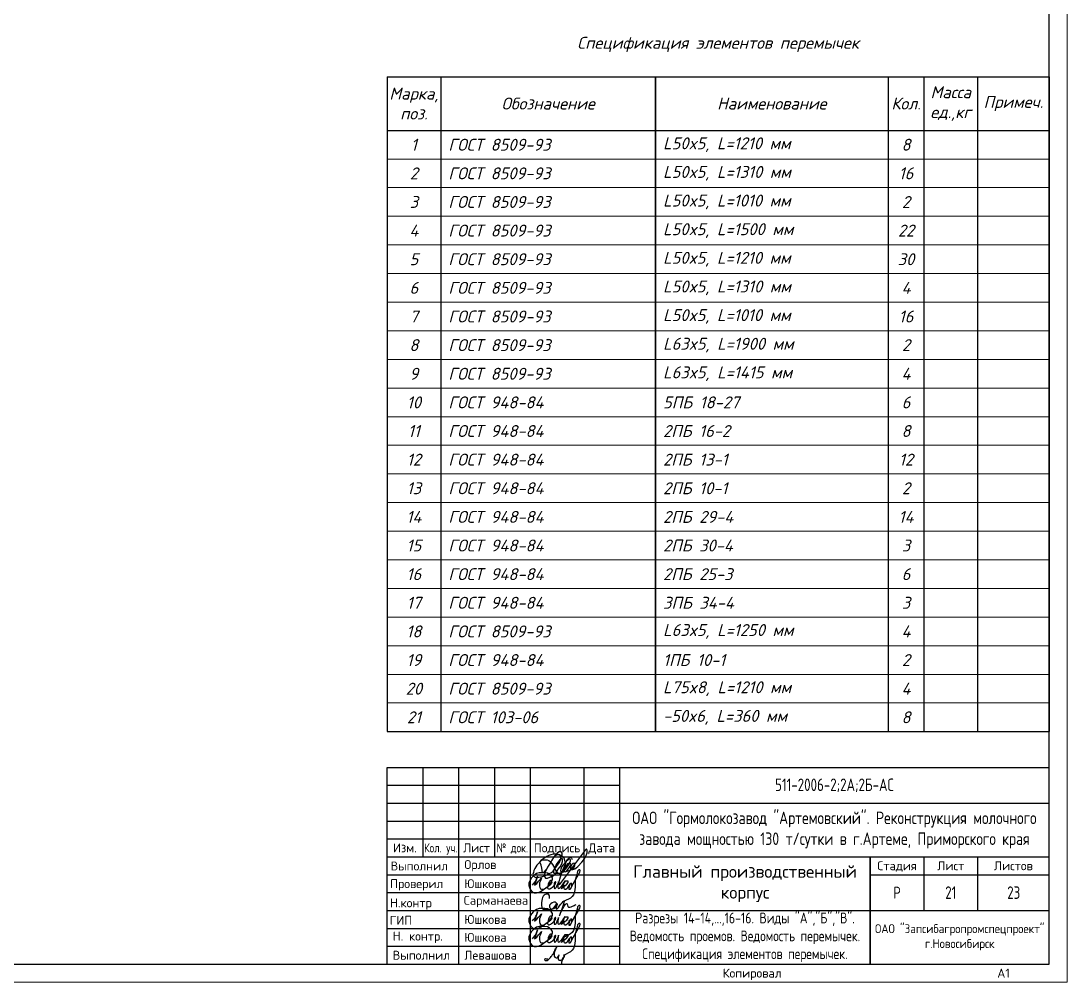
# Model space of a CAD drawing. Extents: x -965262 to 1142518, y -357520 to 71675.
# Drawn here: x 946738 to 975968, y -240088 to -213229 of the extents above; entities that cross this region are included whole.
import ezdxf
from ezdxf.enums import TextEntityAlignment as Align

# ---------------------------------------------------------------- set-up
doc = ezdxf.new("R2010")
doc.units = 0
doc.header["$LTSCALE"] = 10
doc.layers.get('0').update_dxf_attribs({"linetype": 'CONTINUOUS', "lineweight": 30})
doc.layers.add('Ростверк', color=155, linetype='CONTINUOUS', lineweight=40)
doc.layers.add('светиль', color=40, linetype='CONTINUOUS', lineweight=30)
doc.styles.add('GOST 2.304', font='isocpeur.ttf', dxfattribs={"width": 0.75, "height": 250})

# ---------------------------------------------------------------- blocks, each defined once
blk = doc.blocks.new('12314')
at = {"layer": 'светиль', "color": 7}
for p, q in [((-140563.31, -9024.63), (-140563.86, -9024.92)), ((-140554.16, -9024.02), (-140563.33, -9036.08)), ((-140562.63, -9024.63), (-140563.31, -9024.63)), ((-140562.25, -9025.09), (-140562.63, -9024.63)), ((-140553.68, -9023.57), (-140554.16, -9024.02)), ((-140553.48, -9024.17), (-140553.68, -9023.57)), ((-140553.48, -9024.93), (-140553.48, -9024.17))]:
    blk.add_line(p, q, dxfattribs=at)
at = {"layer": 'светиль', "color": 7, "lineweight": 30}
for p, q in [((-140570.3, -9028.39), (-140571.04, -9029.28)), ((-140569.69, -9027.65), (-140570.3, -9028.39)), ((-140569.86, -9028.04), (-140569.59, -9027.58)), ((-140569.86, -9028.4), (-140569.86, -9028.04)), ((-140569.59, -9029.26), (-140569.86, -9028.4)), ((-140568.97, -9027.12), (-140569.69, -9027.65)), ((-140569.59, -9027.58), (-140568.96, -9027.35)), ((-140568.33, -9026.67), (-140568.97, -9027.12)), ((-140568.96, -9027.35), (-140568.18, -9027.35)), ((-140567.57, -9026.24), (-140568.33, -9026.67)), ((-140568.18, -9027.35), (-140567.49, -9027.35)), ((-140566.84, -9025.89), (-140567.57, -9026.24)), ((-140567.49, -9027.35), (-140566.88, -9027.58)), ((-140566.24, -9028.17), (-140566.92, -9029.25)), ((-140566.88, -9027.58), (-140566.44, -9027.96)), ((-140566.15, -9025.6), (-140566.84, -9025.89)), ((-140566.44, -9027.96), (-140566.02, -9028.46)), ((-140565.84, -9027.49), (-140566.24, -9028.17)), ((-140565.34, -9025.42), (-140566.15, -9025.6)), ((-140565.26, -9026.56), (-140565.84, -9027.49)), ((-140564.57, -9025.42), (-140565.34, -9025.42)), ((-140564.8, -9025.96), (-140565.26, -9026.56)), ((-140563.83, -9025.64), (-140564.97, -9026.08)), ((-140564.33, -9025.41), (-140564.8, -9025.96)), ((-140563.88, -9025.42), (-140564.57, -9025.42)), ((-140563.86, -9024.92), (-140564.33, -9025.41)), ((-140564.18, -9029.72), (-140563.2, -9028.3)), ((-140563.64, -9028.1), (-140564.16, -9028.81)), ((-140563.17, -9025.64), (-140563.88, -9025.42)), ((-140563.03, -9025.64), (-140563.83, -9025.64)), ((-140563.14, -9027.49), (-140563.64, -9028.1)), ((-140563.2, -9028.3), (-140562.73, -9027.06)), ((-140562.54, -9025.9), (-140563.17, -9025.64)), ((-140562.64, -9027.1), (-140563.14, -9027.49)), ((-140562.73, -9026.18), (-140563.03, -9025.64)), ((-140562.73, -9027.06), (-140562.73, -9026.18)), ((-140562.21, -9026.96), (-140562.64, -9027.1)), ((-140561.96, -9026.39), (-140562.54, -9025.9)), ((-140562.48, -9026.16), (-140562.25, -9025.58)), ((-140562.35, -9028.81), (-140562.06, -9027.96)), ((-140562.25, -9025.58), (-140562.25, -9025.09)), ((-140562.06, -9027.2), (-140562.21, -9026.96)), ((-140562.06, -9027.96), (-140562.06, -9027.2)), ((-140561.57, -9026.86), (-140561.96, -9026.39)), ((-140560.77, -9027.9), (-140561.87, -9029.18)), ((-140561.27, -9027.61), (-140561.57, -9026.86)), ((-140561.11, -9028.6), (-140561.27, -9027.61)), ((-140561.23, -9029), (-140560.44, -9027.33)), ((-140560.4, -9027.57), (-140560.77, -9027.9)), ((-140560.44, -9027.33), (-140559.85, -9026.75)), ((-140560.04, -9027.3), (-140560.4, -9027.57)), ((-140559.71, -9027.2), (-140560.04, -9027.3)), ((-140559.94, -9029.04), (-140559.56, -9028.37)), ((-140559.85, -9026.75), (-140559.52, -9026.57)), ((-140559.42, -9027.27), (-140559.71, -9027.2)), ((-140559.56, -9028.37), (-140559.27, -9027.77)), ((-140559.52, -9026.57), (-140559.22, -9026.57)), ((-140559.27, -9027.42), (-140559.42, -9027.27)), ((-140559.27, -9027.77), (-140559.27, -9027.42)), ((-140559.22, -9026.57), (-140558.92, -9026.81)), ((-140558.92, -9026.81), (-140558.69, -9027.25)), ((-140556.76, -9029.71), (-140555.38, -9028.26)), ((-140555.38, -9028.26), (-140554.82, -9027.5)), ((-140554.82, -9027.5), (-140554.34, -9026.8)), ((-140554.34, -9026.8), (-140553.84, -9025.85)), ((-140553.84, -9025.85), (-140553.48, -9024.93)), ((-140572.3, -9031.79), (-140572.49, -9032.37)), ((-140572.17, -9031.14), (-140572.3, -9031.79)), ((-140571.77, -9030.41), (-140572.17, -9031.14)), ((-140571.46, -9029.82), (-140571.77, -9030.41)), ((-140571.04, -9029.28), (-140571.46, -9029.82)), ((-140569.36, -9030.25), (-140569.59, -9029.26)), ((-140569.1, -9031.98), (-140569.36, -9030.25)), ((-140568.83, -9031.98), (-140569.1, -9031.98)), ((-140567.67, -9030.62), (-140568.83, -9031.98)), ((-140568.11, -9031.44), (-140568.36, -9032.46)), ((-140567.85, -9031.02), (-140568.11, -9031.44)), ((-140567.41, -9029.95), (-140567.85, -9031.02)), ((-140566.92, -9029.25), (-140567.41, -9029.95)), ((-140566.97, -9032.3), (-140566.01, -9031.84)), ((-140566.02, -9028.46), (-140565.66, -9029.03)), ((-140566.01, -9031.84), (-140565.39, -9031.3)), ((-140565.66, -9029.03), (-140565.26, -9029.64)), ((-140565.39, -9031.3), (-140564.18, -9029.72)), ((-140565.22, -9031.17), (-140565.31, -9031.55)), ((-140565.31, -9031.55), (-140565.31, -9031.83)), ((-140565.31, -9031.83), (-140565.15, -9032.01)), ((-140565.26, -9029.64), (-140564.95, -9030.14)), ((-140565.07, -9030.79), (-140565.22, -9031.17)), ((-140565.15, -9032.01), (-140564.95, -9032.09)), ((-140564.92, -9030.46), (-140565.1, -9030.81)), ((-140564.95, -9030.14), (-140564.67, -9030.77)), ((-140564.7, -9029.97), (-140564.92, -9030.46)), ((-140564.4, -9029.32), (-140564.7, -9029.97)), ((-140564.69, -9032.4), (-140564.05, -9031.53)), ((-140564.67, -9030.77), (-140564.3, -9031.38)), ((-140564.16, -9028.81), (-140564.4, -9029.32)), ((-140564.3, -9031.38), (-140563.85, -9031.91)), ((-140564.05, -9031.53), (-140563.69, -9030.8)), ((-140563.85, -9031.91), (-140563.29, -9032.14)), ((-140563.69, -9030.8), (-140562.97, -9029.89)), ((-140563.17, -9032.1), (-140562.57, -9031.83)), ((-140562.97, -9029.89), (-140562.35, -9028.81)), ((-140562.85, -9033.28), (-140562.02, -9030.97)), ((-140562.72, -9030.69), (-140562.83, -9031.1)), ((-140562.83, -9031.1), (-140562.75, -9031.5)), ((-140562.79, -9032.14), (-140562.24, -9031.69)), ((-140562.75, -9031.5), (-140562.62, -9031.65)), ((-140562.54, -9030.28), (-140562.72, -9030.69)), ((-140562.62, -9031.65), (-140562.35, -9031.73)), ((-140562.57, -9031.83), (-140561.91, -9031.51)), ((-140562.3, -9029.77), (-140562.54, -9030.28)), ((-140562.35, -9031.73), (-140560.91, -9031.44)), ((-140561.87, -9029.18), (-140562.3, -9029.77)), ((-140562.24, -9031.69), (-140561.96, -9031.29)), ((-140562.02, -9030.97), (-140561.23, -9029)), ((-140561.96, -9031.29), (-140561.61, -9030.7)), ((-140561.91, -9031.51), (-140560.99, -9030.54)), ((-140561.61, -9030.7), (-140561.33, -9030.12)), ((-140561.38, -9030.53), (-140561.5, -9030.94)), ((-140561.5, -9030.94), (-140561.5, -9031.27)), ((-140561.5, -9031.27), (-140561.38, -9031.45)), ((-140561.09, -9029.88), (-140561.38, -9030.53)), ((-140561.38, -9031.45), (-140561.1, -9031.55)), ((-140561.33, -9030.12), (-140561.11, -9029.29)), ((-140561.11, -9029.29), (-140561.11, -9028.6)), ((-140561.1, -9031.55), (-140559.91, -9031.09)), ((-140560.71, -9029.29), (-140561.09, -9029.88)), ((-140560.99, -9030.54), (-140560.36, -9029.73)), ((-140560.91, -9031.44), (-140560.36, -9030.89)), ((-140560.32, -9028.83), (-140560.71, -9029.29)), ((-140560.36, -9029.73), (-140559.94, -9029.04)), ((-140560.36, -9030.89), (-140559.8, -9030.21)), ((-140559.82, -9028.54), (-140560.32, -9028.83)), ((-140559.91, -9031.09), (-140558.85, -9030.69)), ((-140559.41, -9028.54), (-140559.82, -9028.54)), ((-140559.8, -9030.21), (-140559.41, -9029.59)), ((-140559.25, -9028.91), (-140559.41, -9028.54)), ((-140559.41, -9029.59), (-140559.25, -9028.91)), ((-140559.16, -9029.68), (-140559.34, -9030.17)), ((-140559.34, -9030.17), (-140559.34, -9030.53)), ((-140559.34, -9030.53), (-140559.22, -9030.72)), ((-140559.22, -9030.72), (-140558.47, -9030.72)), ((-140558.8, -9029.03), (-140559.16, -9029.68)), ((-140558.85, -9030.69), (-140558.16, -9030.16)), ((-140558.54, -9028.69), (-140558.8, -9029.03)), ((-140558.03, -9028.57), (-140558.54, -9028.69)), ((-140558.47, -9030.72), (-140557.84, -9030.53)), ((-140558.16, -9030.16), (-140557.76, -9029.45)), ((-140557.76, -9028.86), (-140558.03, -9028.57)), ((-140557.84, -9030.53), (-140557.36, -9030.17)), ((-140557.76, -9029.45), (-140557.76, -9028.86)), ((-140557.36, -9030.17), (-140556.76, -9029.71)), ((-140572.49, -9032.37), (-140572.25, -9032.93)), ((-140572.25, -9032.93), (-140571.86, -9033.33)), ((-140571.86, -9033.33), (-140571.43, -9033.6)), ((-140571.43, -9033.6), (-140570.92, -9033.6)), ((-140570.92, -9033.6), (-140569.07, -9033.19)), ((-140569.07, -9033.19), (-140567.78, -9032.69)), ((-140568.36, -9032.46), (-140568.36, -9033.22)), ((-140568.36, -9033.22), (-140568, -9033.8)), ((-140568, -9033.8), (-140567.37, -9033.8)), ((-140567.78, -9032.69), (-140566.97, -9032.3)), ((-140567.37, -9033.8), (-140566.58, -9033.5)), ((-140566.58, -9033.5), (-140565.62, -9033.07)), ((-140565.62, -9033.07), (-140564.69, -9032.4)), ((-140564.95, -9032.09), (-140564.71, -9032.09)), ((-140564.71, -9032.09), (-140564.33, -9032.09)), ((-140564.34, -9032.1), (-140563.17, -9032.1)), ((-140563.33, -9035.09), (-140563.1, -9034.11)), ((-140563.33, -9036.08), (-140563.33, -9035.09)), ((-140563.29, -9032.14), (-140562.79, -9032.14)), ((-140563.1, -9034.11), (-140562.85, -9033.28))]:
    blk.add_line(p, q, dxfattribs=at)
blk = doc.blocks.new('12345')
at = {"layer": 'светиль', "color": 7, "lineweight": 30}
for p, q in [((-140571.46, -9039.22), (-140572.41, -9039.94)), ((-140570.49, -9038.9), (-140571.46, -9039.22)), ((-140569.42, -9038.9), (-140570.49, -9038.9)), ((-140568.52, -9038.9), (-140569.42, -9038.9)), ((-140567.56, -9039.05), (-140568.52, -9038.9)), ((-140566.95, -9039.39), (-140567.56, -9039.05)), ((-140559.1, -9043.56), (-140556.32, -9038.73)), ((-140557.25, -9039.09), (-140557.41, -9039.95)), ((-140557.05, -9038.33), (-140557.25, -9039.09)), ((-140556.66, -9037.86), (-140557.05, -9038.33)), ((-140556.33, -9037.86), (-140556.66, -9037.86)), ((-140556.11, -9038.15), (-140556.33, -9037.86)), ((-140556.32, -9038.73), (-140556.11, -9038.15)), ((-140573.7, -9041.68), (-140574.05, -9042.49)), ((-140574.05, -9042.49), (-140574.05, -9043.41)), ((-140573.2, -9040.71), (-140573.7, -9041.68)), ((-140572.41, -9039.94), (-140573.2, -9040.71)), ((-140572.84, -9043.22), (-140572.42, -9042.74)), ((-140572.42, -9042.74), (-140571.87, -9042.12)), ((-140571.06, -9040.06), (-140572.14, -9043.29)), ((-140572.14, -9043.29), (-140571.35, -9042.66)), ((-140571.87, -9042.12), (-140571.63, -9041.61)), ((-140571.63, -9041.61), (-140571.43, -9041.18)), ((-140571.43, -9041.18), (-140571.06, -9040.06)), ((-140571.35, -9042.66), (-140570.71, -9041.9)), ((-140570.71, -9041.9), (-140569.64, -9040.72)), ((-140570.11, -9041.93), (-140570.33, -9042.48)), ((-140570.33, -9042.48), (-140570.33, -9043.11)), ((-140569.89, -9041.38), (-140570.11, -9041.93)), ((-140569.64, -9040.72), (-140569.89, -9041.38)), ((-140567.29, -9042.94), (-140567.38, -9043.27)), ((-140567.32, -9043.57), (-140566.41, -9042.91)), ((-140567.17, -9042.51), (-140567.29, -9042.94)), ((-140567.05, -9042.26), (-140567.17, -9042.51)), ((-140566.92, -9041.93), (-140567.05, -9042.26)), ((-140566.31, -9039.99), (-140566.95, -9039.39)), ((-140566.72, -9041.73), (-140566.92, -9041.93)), ((-140566.86, -9043.05), (-140566.38, -9042.48)), ((-140566.51, -9041.6), (-140566.72, -9041.73)), ((-140566.18, -9041.6), (-140566.51, -9041.6)), ((-140566.41, -9042.91), (-140566.06, -9042.48)), ((-140566.38, -9042.48), (-140566.02, -9041.8)), ((-140565.87, -9040.67), (-140566.31, -9039.99)), ((-140566.02, -9041.8), (-140566.18, -9041.6)), ((-140566.06, -9042.48), (-140565.98, -9042.1)), ((-140566.02, -9041.8), (-140565.87, -9041.2)), ((-140565.98, -9042.1), (-140566.02, -9041.8)), ((-140565.87, -9041.2), (-140565.87, -9040.67)), ((-140565.22, -9042.67), (-140565.29, -9042.92)), ((-140565.29, -9042.92), (-140565.29, -9043.17)), ((-140565.1, -9042.35), (-140565.22, -9042.67)), ((-140565.21, -9043.37), (-140564.8, -9042.76)), ((-140564.94, -9042.08), (-140565.1, -9042.35)), ((-140564.75, -9042.08), (-140564.94, -9042.08)), ((-140564.8, -9042.76), (-140564.66, -9042.25)), ((-140564.66, -9042.25), (-140564.75, -9042.08)), ((-140564.35, -9043.62), (-140564.05, -9042.98)), ((-140564.05, -9042.98), (-140563.75, -9042.33)), ((-140563.75, -9042), (-140563.95, -9043.15)), ((-140563.75, -9042.33), (-140563.75, -9042)), ((-140561.55, -9041.69), (-140562.73, -9044.51)), ((-140562.73, -9044.51), (-140562.09, -9043)), ((-140562.6, -9043.43), (-140562.21, -9042.97)), ((-140562.21, -9042.97), (-140561.9, -9042.38)), ((-140562.09, -9043), (-140561.94, -9043.08)), ((-140561.9, -9042.38), (-140561.55, -9041.69)), ((-140561.37, -9041.9), (-140561.9, -9042.38)), ((-140561.47, -9043.46), (-140560.81, -9042.92)), ((-140560.81, -9041.9), (-140561.37, -9041.9)), ((-140560.38, -9041.9), (-140560.81, -9041.9)), ((-140560.81, -9042.92), (-140560.38, -9042.31)), ((-140560.38, -9042.31), (-140560.38, -9041.9)), ((-140560.03, -9043.35), (-140559.75, -9042.98)), ((-140559.54, -9042.71), (-140559.84, -9043.32)), ((-140559.75, -9042.98), (-140559.55, -9042.72)), ((-140559.3, -9042.49), (-140559.57, -9042.67)), ((-140559.1, -9042.75), (-140559.3, -9042.49)), ((-140559.1, -9043.58), (-140559.1, -9042.75)), ((-140557.41, -9039.95), (-140557.85, -9041.53)), ((-140557.85, -9041.53), (-140557.85, -9042.71)), ((-140557.85, -9042.71), (-140557.85, -9043.98)), ((-140574.05, -9043.41), (-140573.91, -9044.04)), ((-140573.91, -9044.04), (-140573.52, -9044.92)), ((-140573.52, -9044.92), (-140572.91, -9045.57)), ((-140572.91, -9045.57), (-140572.18, -9045.96)), ((-140572.18, -9045.96), (-140571.44, -9045.96)), ((-140571.44, -9045.96), (-140570.48, -9045.69)), ((-140570.48, -9045.69), (-140569.75, -9045.31)), ((-140570.33, -9043.11), (-140570.33, -9043.58)), ((-140570.33, -9043.58), (-140570.25, -9044.1)), ((-140570.25, -9044.1), (-140570.05, -9044.52)), ((-140570.05, -9044.52), (-140569.67, -9044.68)), ((-140569.75, -9045.31), (-140567.32, -9043.57)), ((-140569.67, -9044.68), (-140569.13, -9044.68)), ((-140569.13, -9044.68), (-140568.64, -9044.49)), ((-140568.64, -9044.49), (-140568.32, -9044.29)), ((-140568.32, -9044.29), (-140567.84, -9043.94)), ((-140567.84, -9043.94), (-140567.32, -9043.57)), ((-140567.38, -9043.27), (-140567.53, -9043.89)), ((-140567.53, -9043.89), (-140567.53, -9044.17)), ((-140567.53, -9044.17), (-140567.42, -9044.42)), ((-140567.42, -9044.42), (-140567.23, -9044.58)), ((-140567.32, -9043.57), (-140566.86, -9043.05)), ((-140567.23, -9044.58), (-140566.96, -9044.58)), ((-140566.96, -9044.58), (-140566.73, -9044.48)), ((-140566.73, -9044.48), (-140566.43, -9044.34)), ((-140566.43, -9044.34), (-140566.14, -9044.15)), ((-140566.14, -9044.15), (-140565.86, -9043.89)), ((-140565.86, -9043.89), (-140565.21, -9043.37)), ((-140565.29, -9043.17), (-140565.29, -9043.66)), ((-140565.29, -9043.66), (-140565.29, -9044.11)), ((-140565.29, -9044.11), (-140565.2, -9044.32)), ((-140565.2, -9044.32), (-140565.05, -9044.41)), ((-140565.05, -9044.41), (-140564.85, -9044.41)), ((-140564.85, -9044.41), (-140564.57, -9044.09)), ((-140564.57, -9044.09), (-140564.35, -9043.62)), ((-140563.95, -9043.15), (-140564.01, -9043.51)), ((-140564.01, -9043.51), (-140564.01, -9043.77)), ((-140564.01, -9043.77), (-140563.92, -9044.1)), ((-140563.92, -9044.1), (-140563.85, -9044.29)), ((-140563.85, -9044.29), (-140563.62, -9044.36)), ((-140563.62, -9044.36), (-140563.42, -9044.29)), ((-140563.42, -9044.29), (-140563.06, -9043.97)), ((-140563.06, -9043.97), (-140562.6, -9043.43)), ((-140562.73, -9044.51), (-140561.47, -9043.46)), ((-140561.94, -9043.08), (-140561.85, -9043.24)), ((-140561.85, -9043.24), (-140561.85, -9043.58)), ((-140561.85, -9043.58), (-140561.85, -9043.8)), ((-140561.85, -9043.8), (-140561.85, -9044.05)), ((-140561.85, -9044.05), (-140561.85, -9044.26)), ((-140561.85, -9044.26), (-140561.75, -9044.47)), ((-140561.75, -9044.47), (-140561.57, -9044.62)), ((-140561.57, -9044.62), (-140561.32, -9044.62)), ((-140561.32, -9044.62), (-140561.15, -9044.62)), ((-140561.15, -9044.62), (-140560.72, -9044.27)), ((-140560.72, -9044.27), (-140560.47, -9044.07)), ((-140560.47, -9044.07), (-140560.28, -9043.75)), ((-140560.28, -9043.75), (-140560.03, -9043.35)), ((-140559.84, -9043.32), (-140560.12, -9044.18)), ((-140560.12, -9044.18), (-140560.12, -9044.67)), ((-140560.12, -9044.67), (-140559.6, -9044.67)), ((-140559.6, -9044.67), (-140559.43, -9044.42)), ((-140559.43, -9044.42), (-140559.1, -9043.58)), ((-140558.46, -9046.62), (-140558.91, -9047.24)), ((-140558.12, -9045.55), (-140558.46, -9046.62)), ((-140557.85, -9043.98), (-140558.12, -9045.55)), ((-140561.01, -9048.54), (-140562.09, -9049.1)), ((-140560.24, -9048.16), (-140561.01, -9048.54)), ((-140559.54, -9047.77), (-140560.24, -9048.16)), ((-140558.91, -9047.24), (-140559.54, -9047.77))]:
    blk.add_line(p, q, dxfattribs=at)

msp = doc.modelspace()

# ---------------------------------------------------------------- linework, layer by layer
for p, q in [((956967.6, -214788.8, 9801.8), (975467.6, -214788.8, 9801.8)), ((956967.6, -214788.8, 9801.8), (956967.6, -233088.8, 9801.8)), ((958467.6, -214788.8, 9801.8), (958467.6, -233088.8, 9801.8)), ((970967.6, -214788.8, 9801.8), (970967.6, -233088.8, 9801.8)), ((971967.6, -214788.8, 9801.8), (971967.6, -233088.8, 9801.8)), ((973467.6, -214788.8, 9801.8), (973467.6, -233088.8, 9801.8)), ((975467.6, -214788.8, 9801.8), (975467.6, -233088.8, 9801.8)), ((956967.6, -216288.8, 9801.8), (975467.6, -216288.8, 9801.8)), ((956967.6, -233088.8, 9801.8), (975467.6, -233088.8, 9801.8)), ((956967.6, -234087.8, 9801.8), (975467.6, -234087.8, 9801.8)), ((956967.6, -239587.8, 9801.8), (956967.6, -234087.8, 9801.8)), ((956967.6, -234087.8, 9801.8), (975467.6, -234087.8, 9801.8)), ((956967.6, -239587.8, 9801.8), (956967.6, -234087.8, 9801.8)), ((957967.6, -234087.8, 9801.8), (957967.6, -236587.8, 9801.8)), ((957967.6, -234087.8, 9801.8), (957967.6, -236587.8, 9801.8)), ((958967.6, -234087.8, 9801.8), (958967.6, -239587.8, 9801.8)), ((958967.6, -234087.8, 9801.8), (958967.6, -239587.8, 9801.8)), ((959967.6, -234087.8, 9801.8), (959967.6, -236587.8, 9801.8)), ((959967.6, -234087.8, 9801.8), (959967.6, -236587.8, 9801.8)), ((960967.6, -234087.8, 9801.8), (960967.6, -239587.8, 9801.8)), ((960967.6, -234087.8, 9801.8), (960967.6, -239587.8, 9801.8)), ((962467.6, -234087.8, 9801.8), (962467.6, -239587.8, 9801.8)), ((962467.6, -234087.8, 9801.8), (962467.6, -239587.8, 9801.8)), ((963467.6, -239587.8, 9801.8), (963467.6, -234088.8, 9801.8)), ((963467.6, -239587.8, 9801.8), (963467.6, -234088.8, 9801.8)), ((963467.6, -235087.8, 9801.8), (975467.6, -235087.8, 9801.8)), ((963467.6, -235087.8, 9801.8), (975467.6, -235087.8, 9801.8)), ((956967.6, -236087.8, 9801.8), (963467.6, -236087.8, 9801.8)), ((956967.6, -236087.8, 9801.8), (963467.6, -236087.8, 9801.8)), ((956967.6, -236587.8, 9801.8), (975467.6, -236587.8, 9801.8)), ((956967.6, -236587.8, 9801.8), (975467.6, -236587.8, 9801.8)), ((970467.6, -239587.8, 9801.8), (970467.6, -236587.8, 9801.8)), ((970467.6, -236587.8, 9801.8), (970467.6, -239587.8, 9801.8)), ((970467.6, -239587.8, 9801.8), (970467.6, -236587.8, 9801.8)), ((970467.6, -236587.8, 9801.8), (970467.6, -239587.8, 9801.8)), ((971967.6, -236587.8, 9801.8), (971967.6, -238087.8, 9801.8)), ((971967.6, -236587.8, 9801.8), (971967.6, -238087.8, 9801.8)), ((973467.6, -236587.8, 9801.8), (973467.6, -238087.8, 9801.8)), ((973467.6, -236587.8, 9801.8), (973467.6, -238087.8, 9801.8)), ((970467.6, -237087.8, 9801.8), (975467.6, -237087.8, 9801.8)), ((970467.6, -237087.8, 9801.8), (975467.6, -237087.8, 9801.8)), ((963467.6, -238087.8, 9801.8), (975467.6, -238087.8, 9801.8)), ((963467.6, -238087.8, 9801.8), (975467.6, -238087.8, 9801.8))]:
    msp.add_line(p, q)
at = {"lineweight": 35}
msp.add_line((964467.6, -214788.8, 9801.8), (964467.6, -233088.8, 9801.8), dxfattribs=at)
at = {"lineweight": 15}
for p, q in [((956967.6, -217088.8, 9801.8), (975467.6, -217088.8, 9801.8)), ((956967.6, -217888.8, 9801.8), (975467.6, -217888.8, 9801.8)), ((956967.6, -218688.8, 9801.8), (975467.6, -218688.8, 9801.8)), ((956967.6, -219488.8, 9801.8), (975467.6, -219488.8, 9801.8)), ((956967.6, -220288.8, 9801.8), (975467.6, -220288.8, 9801.8)), ((956967.6, -221088.8, 9801.8), (975467.6, -221088.8, 9801.8)), ((956967.6, -221888.8, 9801.8), (975467.6, -221888.8, 9801.8)), ((956967.6, -222688.8, 9801.8), (975467.6, -222688.8, 9801.8)), ((956967.6, -223488.8, 9801.8), (975467.6, -223488.8, 9801.8)), ((956967.6, -224288.8, 9801.8), (975467.6, -224288.8, 9801.8)), ((956967.6, -225088.8, 9801.8), (975467.6, -225088.8, 9801.8)), ((956967.6, -225888.8, 9801.8), (975467.6, -225888.8, 9801.8)), ((956967.6, -226688.8, 9801.8), (975467.6, -226688.8, 9801.8)), ((956967.6, -227488.8, 9801.8), (975467.6, -227488.8, 9801.8)), ((956967.6, -228288.8, 9801.8), (975467.6, -228288.8, 9801.8)), ((956967.6, -229088.8, 9801.8), (975467.6, -229088.8, 9801.8)), ((956967.6, -229888.8, 9801.8), (975467.6, -229888.8, 9801.8)), ((956967.6, -230688.8, 9801.8), (975467.6, -230688.8, 9801.8)), ((956967.6, -231488.8, 9801.8), (975467.6, -231488.8, 9801.8)), ((956967.6, -232288.8, 9801.8), (975467.6, -232288.8, 9801.8))]:
    msp.add_line(p, q, dxfattribs=at)
at = {"ltscale": 100}
for p, q in [((975467.6, -239587.8, 9801.8), (975467.6, -234087.8, 9801.8)), ((975467.6, -239587.8, 9801.8), (975467.6, -234087.8, 9801.8)), ((956967.6, -239587.8, 9801.8), (975467.6, -239587.8, 9801.8)), ((956967.6, -239587.8, 9801.8), (975467.6, -239587.8, 9801.8))]:
    msp.add_line(p, q, dxfattribs=at)
at = {"lineweight": 25}
for p, q in [((956967.6, -234587.8, 9801.8), (963467.6, -234587.8, 9801.8)), ((956967.6, -234587.8, 9801.8), (963467.6, -234587.8, 9801.8)), ((956967.6, -235087.8, 9801.8), (963467.6, -235087.8, 9801.8)), ((956967.6, -235087.8, 9801.8), (963467.6, -235087.8, 9801.8)), ((956967.6, -235587.8, 9801.8), (963467.6, -235587.8, 9801.8)), ((956967.6, -235587.8, 9801.8), (963467.6, -235587.8, 9801.8)), ((956967.6, -237087.8, 9801.8), (963467.6, -237087.8, 9801.8)), ((956967.6, -237087.8, 9801.8), (963467.6, -237087.8, 9801.8)), ((956967.6, -237587.8, 9801.8), (963467.6, -237587.8, 9801.8)), ((956967.6, -237587.8, 9801.8), (963467.6, -237587.8, 9801.8)), ((956967.6, -238087.8, 9801.8), (963467.6, -238087.8, 9801.8)), ((956967.6, -238087.8, 9801.8), (963467.6, -238087.8, 9801.8)), ((956967.6, -238587.8, 9801.8), (963467.6, -238587.8, 9801.8)), ((956967.6, -238587.8, 9801.8), (963467.6, -238587.8, 9801.8)), ((956967.6, -239087.8, 9801.8), (963467.6, -239087.8, 9801.8)), ((956967.6, -239087.8, 9801.8), (963467.6, -239087.8, 9801.8))]:
    msp.add_line(p, q, dxfattribs=at)
at = {"lineweight": 15, "elevation": 9801.8}
msp.add_lwpolyline([(891867.6, -240087.8), (975967.6, -240087.8), (975967.6, -180687.8), (891867.6, -180687.8)], close=True, dxfattribs=at)
msp.add_lwpolyline([(891867.6, -240087.8), (975967.6, -240087.8), (975967.6, -180687.8), (891867.6, -180687.8)], close=True, dxfattribs=at)
at = {"elevation": 9801.8}
msp.add_lwpolyline([(893867.6, -239587.8), (975467.6, -239587.8), (975467.6, -181187.8), (893867.6, -181187.8)], close=True, dxfattribs=at)
msp.add_lwpolyline([(893867.6, -239587.8), (975467.6, -239587.8), (975467.6, -181187.8), (893867.6, -181187.8)], close=True, dxfattribs=at)
at = {"layer": 'Ростверк', "color": 0, "linetype": 'ByBlock', "lineweight": 30}
msp.add_spline([(961507.2, -237752.1, 9801.8), (961475.7, -237635.3, 9801.8), (961353.3, -237654.6, 9801.8), (961294.7, -237806.9, 9801.8), (961313.9, -238040.9, 9801.8), (961476.3, -238060, 9801.8), (961598.8, -238040.6, 9801.8), (961702.1, -237952.9, 9801.8), (961695.8, -237877.7, 9801.8), (961539.2, -237896.7, 9801.8), (961508.6, -237989.5, 9801.8), (961566.2, -238045.7, 9801.8), (961720, -237892.2, 9801.8), (961692.6, -238045.1, 9801.8), (961906.6, -237816.3, 9801.8), (961779.6, -238238.1, 9801.8), (961999.3, -237903.9, 9801.8), (962018.9, -237977.3, 9801.8), (962145.4, -237968.7, 9801.8), (962247, -237919, 9801.8)], degree=3, dxfattribs=at)
msp.add_open_spline([(961460.9, -239450.1, 9801.8), (961424.6, -239452.6, 9801.8), (961399.7, -239431, 9801.8), (961388.7, -239433.9, 9801.8), (961368.1, -239442.8, 9801.8), (961372.1, -239475.5, 9801.8), (961392.1, -239486.7, 9801.8), (961411.1, -239488.7, 9801.8), (961448.2, -239485.4, 9801.8), (961508.2, -239430.4, 9801.8), (961567.8, -239364.7, 9801.8), (961612.2, -239292.1, 9801.8), (961647.1, -239221.9, 9801.8), (961672.2, -239165.8, 9801.8), (961731.2, -239035.9, 9801.8), (961667.4, -239191.3, 9801.8), (961644.4, -239245.5, 9801.8), (961633, -239311.3, 9801.8), (961629.5, -239362.8, 9801.8), (961666.5, -239407.1, 9801.8), (961734.4, -239419.7, 9801.8), (961797, -239278, 9801.8), (961737.3, -239407.4, 9801.8), (961753, -239462.1, 9801.8), (961790.8, -239483.5, 9801.8), (961853.3, -239477.4, 9801.8), (961881.5, -239420.8, 9801.8), (961943.5, -239301.7, 9801.8), (961887.6, -239425.5, 9801.8), (961860.4, -239474.9, 9801.8), (961845.7, -239525.5, 9801.8), (961840.6, -239554.6, 9801.8), (961838.7, -239567.1, 9801.8)], degree=3, knots=[0, 0, 0, 0, 0.2975043, 0.4847258, 0.5987692, 0.7870476, 0.9695013, 1.2103337, 1.4671083, 1.8349259, 2.4022139, 2.7963302, 3.1188042, 3.534012, 3.9245364, 4.4236833, 4.9141554, 5.0766289, 5.4058204, 5.6497994, 5.873359, 6.3431706, 6.7835022, 7.020827, 7.2049808, 7.3798762, 7.8935679, 8.2160122, 8.6797881, 8.9661728, 9.2392427, 9.4249658, 9.4249658, 9.4249658, 9.4249658], dxfattribs=at)

# ---------------------------------------------------------------- block references
at = {"layer": 'светиль', "xscale": 80, "yscale": 80, "zscale": 80}
for name, p in [('12314', (12206838.6, 485519.3, 9801.8)), ('12345', (12206855.7, 486080, 9801.8)), ('12345', (12206855.7, 485080, 9801.8)), ('12345', (12206855.7, 484580, 9801.8))]:
    msp.add_blockref(name, p, dxfattribs=at)

# ---------------------------------------------------------------- texts
at = {"lineweight": 25, "style": 'GOST 2.304'}
for s, p in [('Изм.', (957467.6, -236337.8, 9801.8)), ('Изм.', (957467.6, -236337.8, 9801.8)), ('Лист', (959467.6, -236337.8, 9801.8)), ('Лист', (959467.6, -236337.8, 9801.8)), ('Подпись', (961717.6, -236337.8, 9801.8)), ('Подпись', (961717.6, -236337.8, 9801.8)), ('Дата', (962967.6, -236337.8, 9801.8)), ('Дата', (962967.6, -236337.8, 9801.8)), ('Стадия', (971217.6, -236837.8, 9801.8)), ('Стадия', (971217.6, -236837.8, 9801.8)), ('Лист', (972717.6, -236837.8, 9801.8)), ('Лист', (972717.6, -236837.8, 9801.8)), ('Листов', (974467.6, -236837.8, 9801.8)), ('Листов', (974467.6, -236837.8, 9801.8))]:
    msp.add_text(s, height=250, dxfattribs=at).set_placement(p, align=Align.MIDDLE_CENTER)
at = {"lineweight": 25, "style": 'GOST 2.304', "width": 0.8}
msp.add_text('Кол. уч.', height=250, dxfattribs=at).set_placement((958467.6, -236337.8, 9801.8), align=Align.MIDDLE_CENTER)
msp.add_text('Кол. уч.', height=250, dxfattribs=at).set_placement((958467.6, -236337.8, 9801.8), align=Align.MIDDLE_CENTER)
at = {"lineweight": 25, "style": 'GOST 2.304', "oblique": 0.8, "width": 0.8}
msp.add_text('№ док.', height=250, dxfattribs=at).set_placement((960467.6, -236337.8, 9801.8), align=Align.MIDDLE_CENTER)
msp.add_text('№ док.', height=250, dxfattribs=at).set_placement((960467.6, -236337.8, 9801.8), align=Align.MIDDLE_CENTER)
at = {"lineweight": 25, "style": 'GOST 2.304'}
for s, p in [('Выполнил', (957067.6, -236969.5, 9801.8)), ('Выполнил', (957067.6, -236969.5, 9801.8)), ('Проверил', (957053, -237463.1, 9801.8)), ('Проверил', (957053, -237463.1, 9801.8)), ('Н.контр', (957049.6, -238000.4, 9801.8)), ('Н.контр', (957049.6, -238000.4, 9801.8)), ('ГИП', (957043.1, -238487.8, 9801.8)), ('ГИП', (957043.1, -238487.8, 9801.8))]:
    msp.add_text(s, height=250, dxfattribs=at).set_placement(p)
at = {"lineweight": 25, "ltscale": 0.1, "style": 'GOST 2.304'}
msp.add_text('Копировал', height=250, dxfattribs=at).set_placement((967167.6, -239962.8, 9801.8), align=Align.CENTER)
msp.add_text('Копировал', height=250, dxfattribs=at).set_placement((967167.6, -239962.8, 9801.8), align=Align.CENTER)
msp.add_text('A1', height=250, dxfattribs=at).set_placement((974017.6, -239962.8, 9801.8))
msp.add_text('A1', height=250, dxfattribs=at).set_placement((974017.6, -239962.8, 9801.8))
at = {"char_height": 333.333, "style": 'GOST 2.304'}
for s, insert, width, attachment_point in [('{\\fISOCPEUR|b0|i1|c204|p34;\\W1;Спецификация элементов перемычек}', (966217.6, -213885.9, 9801.8), 18500, 5), ('{\\fISOCPEUR|b0|i1|c204|p34;\\W1;Марка,\\Pпоз.}', (957717.6, -215538.8, 9801.8), 1500, 5), ('{\\fISOCPEUR|b0|i1|c204|p34;\\W1;Масса\\Pед.,кг}', (972717.6, -215538.8, 9801.8), 1500, 5), ('{\\fISOCPEUR|b0|i1|c204|p34;\\W1;Обозначение}', (961467.6, -215538.8, 9801.8), 6000, 5), ('{\\fISOCPEUR|b0|i1|c204|p34;\\W1;Наименование}', (967717.6, -215538.8, 9801.8), 6500, 5), ('{\\fISOCPEUR|b0|i1|c204|p34;\\W1;Кол.}', (971467.6, -215538.8, 9801.8), 1000, 5), ('{\\fISOCPEUR|b0|i1|c204|p34;\\W1;Примеч.}', (974467.6, -215538.8, 9801.8), 2000, 5), ('{\\fISOCPEUR|b0|i1|c204|p34;\\W1;1}', (957717.6, -216688.8, 9801.8), 1500, 5), ('{\\W1; \\fISOCPEUR|b0|i1|c204|p34;ГОСТ 8509-93}', (958467.6, -216688.8, 9801.8), 6000, 4), ('{\\W1; \\fISOCPEUR|b0|i1|c204|p34;L50x5, L=1210 мм}', (964467.6, -216688.8, 9801.8), 6500, 4), ('{\\fISOCPEUR|b0|i1|c204|p34;\\W1;8}', (971467.6, -216688.8, 9801.8), 1000, 5), ('{\\fISOCPEUR|b0|i1|c204|p34;\\W1;2}', (957717.6, -217488.8, 9801.8), 1500, 5), ('{\\W1; \\fISOCPEUR|b0|i1|c204|p34;ГОСТ 8509-93}', (958467.6, -217488.8, 9801.8), 6000, 4), ('{\\W1; \\fISOCPEUR|b0|i1|c204|p34;L50x5, L=1310 мм}', (964467.6, -217488.8, 9801.8), 6500, 4), ('{\\fISOCPEUR|b0|i1|c204|p34;\\W1;16}', (971467.6, -217488.8, 9801.8), 1000, 5), ('{\\fISOCPEUR|b0|i1|c204|p34;\\W1;3}', (957717.6, -218288.8, 9801.8), 1500, 5), ('{\\W1; \\fISOCPEUR|b0|i1|c204|p34;ГОСТ 8509-93}', (958467.6, -218288.8, 9801.8), 6000, 4), ('{\\W1; \\fISOCPEUR|b0|i1|c204|p34;L50x5, L=1010 мм}', (964467.6, -218288.8, 9801.8), 6500, 4), ('{\\fISOCPEUR|b0|i1|c204|p34;\\W1;2}', (971467.6, -218288.8, 9801.8), 1000, 5), ('{\\fISOCPEUR|b0|i1|c204|p34;\\W1;4}', (957717.6, -219088.8, 9801.8), 1500, 5), ('{\\W1; \\fISOCPEUR|b0|i1|c204|p34;ГОСТ 8509-93}', (958467.6, -219088.8, 9801.8), 6000, 4), ('{\\W1; \\fISOCPEUR|b0|i1|c204|p34;L50x5, L=1500 мм}', (964467.6, -219088.8, 9801.8), 6500, 4), ('{\\fISOCPEUR|b0|i1|c204|p34;\\W1;22}', (971467.6, -219088.8, 9801.8), 1000, 5), ('{\\fISOCPEUR|b0|i1|c204|p34;\\W1;5}', (957717.6, -219888.8, 9801.8), 1500, 5), ('{\\W1; \\fISOCPEUR|b0|i1|c204|p34;ГОСТ 8509-93}', (958467.6, -219888.8, 9801.8), 6000, 4), ('{\\W1; \\fISOCPEUR|b0|i1|c204|p34;L50x5, L=1210 мм}', (964467.6, -219888.8, 9801.8), 6500, 4), ('{\\fISOCPEUR|b0|i1|c204|p34;\\W1;30}', (971467.6, -219888.8, 9801.8), 1000, 5), ('{\\fISOCPEUR|b0|i1|c204|p34;\\W1;6}', (957717.6, -220688.8, 9801.8), 1500, 5), ('{\\W1; \\fISOCPEUR|b0|i1|c204|p34;ГОСТ 8509-93}', (958467.6, -220688.8, 9801.8), 6000, 4), ('{\\W1; \\fISOCPEUR|b0|i1|c204|p34;L50x5, L=1310 мм}', (964467.6, -220688.8, 9801.8), 6500, 4), ('{\\fISOCPEUR|b0|i1|c204|p34;\\W1;4}', (971467.6, -220688.8, 9801.8), 1000, 5), ('{\\fISOCPEUR|b0|i1|c204|p34;\\W1;7}', (957717.6, -221488.8, 9801.8), 1500, 5), ('{\\W1; \\fISOCPEUR|b0|i1|c204|p34;ГОСТ 8509-93}', (958467.6, -221488.8, 9801.8), 6000, 4), ('{\\W1; \\fISOCPEUR|b0|i1|c204|p34;L50x5, L=1010 мм}', (964467.6, -221488.8, 9801.8), 6500, 4), ('{\\fISOCPEUR|b0|i1|c204|p34;\\W1;16}', (971467.6, -221488.8, 9801.8), 1000, 5), ('{\\fISOCPEUR|b0|i1|c204|p34;\\W1;8}', (957717.6, -222288.8, 9801.8), 1500, 5), ('{\\W1; \\fISOCPEUR|b0|i1|c204|p34;ГОСТ 8509-93}', (958467.6, -222288.8, 9801.8), 6000, 4), ('{\\W1; \\fISOCPEUR|b0|i1|c204|p34;L63x5, L=1900 мм}', (964467.6, -222288.8, 9801.8), 6500, 4), ('{\\fISOCPEUR|b0|i1|c204|p34;\\W1;2}', (971467.6, -222288.8, 9801.8), 1000, 5), ('{\\fISOCPEUR|b0|i1|c204|p34;\\W1;9}', (957717.6, -223088.8, 9801.8), 1500, 5), ('{\\W1; \\fISOCPEUR|b0|i1|c204|p34;ГОСТ 8509-93}', (958467.6, -223088.8, 9801.8), 6000, 4), ('{\\W1; \\fISOCPEUR|b0|i1|c204|p34;L63x5, L=1415 мм}', (964467.6, -223088.8, 9801.8), 6500, 4), ('{\\fISOCPEUR|b0|i1|c204|p34;\\W1;4}', (971467.6, -223088.8, 9801.8), 1000, 5), ('{\\fISOCPEUR|b0|i1|c204|p34;\\W1;10}', (957717.6, -223888.8, 9801.8), 1500, 5), ('{\\W1; \\fISOCPEUR|b0|i1|c204|p34;ГОСТ 948-84}', (958467.6, -223888.8, 9801.8), 6000, 4), ('{\\W1; \\fISOCPEUR|b0|i1|c204|p34;5ПБ 18-27}', (964467.6, -223888.8, 9801.8), 6500, 4), ('{\\fISOCPEUR|b0|i1|c204|p34;\\W1;6}', (971467.6, -223888.8, 9801.8), 1000, 5), ('{\\fISOCPEUR|b0|i1|c204|p34;\\W1;11}', (957717.6, -224688.8, 9801.8), 1500, 5), ('{\\W1; \\fISOCPEUR|b0|i1|c204|p34;ГОСТ 948-84}', (958467.6, -224688.8, 9801.8), 6000, 4), ('{\\W1; \\fISOCPEUR|b0|i1|c204|p34;2ПБ 16-2}', (964467.6, -224688.8, 9801.8), 6500, 4), ('{\\fISOCPEUR|b0|i1|c204|p34;\\W1;8}', (971467.6, -224688.8, 9801.8), 1000, 5), ('{\\fISOCPEUR|b0|i1|c204|p34;\\W1;12}', (957717.6, -225488.8, 9801.8), 1500, 5), ('{\\W1; \\fISOCPEUR|b0|i1|c204|p34;ГОСТ 948-84}', (958467.6, -225488.8, 9801.8), 6000, 4), ('{\\W1; \\fISOCPEUR|b0|i1|c204|p34;2ПБ 13-1}', (964467.6, -225488.8, 9801.8), 6500, 4), ('{\\fISOCPEUR|b0|i1|c204|p34;\\W1;12}', (971467.6, -225488.8, 9801.8), 1000, 5), ('{\\fISOCPEUR|b0|i1|c204|p34;\\W1;13}', (957717.6, -226288.8, 9801.8), 1500, 5), ('{\\W1; \\fISOCPEUR|b0|i1|c204|p34;ГОСТ 948-84}', (958467.6, -226288.8, 9801.8), 6000, 4), ('{\\W1; \\fISOCPEUR|b0|i1|c204|p34;2ПБ 10-1}', (964467.6, -226288.8, 9801.8), 6500, 4), ('{\\fISOCPEUR|b0|i1|c204|p34;\\W1;2}', (971467.6, -226288.8, 9801.8), 1000, 5), ('{\\fISOCPEUR|b0|i1|c204|p34;\\W1;14}', (957717.6, -227088.8, 9801.8), 1500, 5), ('{\\W1; \\fISOCPEUR|b0|i1|c204|p34;ГОСТ 948-84}', (958467.6, -227088.8, 9801.8), 6000, 4), ('{\\W1; \\fISOCPEUR|b0|i1|c204|p34;2ПБ 29-4}', (964467.6, -227088.8, 9801.8), 6500, 4), ('{\\fISOCPEUR|b0|i1|c204|p34;\\W1;14}', (971467.6, -227088.8, 9801.8), 1000, 5), ('{\\fISOCPEUR|b0|i1|c204|p34;\\W1;15}', (957717.6, -227888.8, 9801.8), 1500, 5), ('{\\W1; \\fISOCPEUR|b0|i1|c204|p34;ГОСТ 948-84}', (958467.6, -227888.8, 9801.8), 6000, 4), ('{\\W1; \\fISOCPEUR|b0|i1|c204|p34;2ПБ 30-4}', (964467.6, -227888.8, 9801.8), 6500, 4), ('{\\fISOCPEUR|b0|i1|c204|p34;\\W1;3}', (971467.6, -227888.8, 9801.8), 1000, 5), ('{\\fISOCPEUR|b0|i1|c204|p34;\\W1;16}', (957717.6, -228688.8, 9801.8), 1500, 5), ('{\\W1; \\fISOCPEUR|b0|i1|c204|p34;ГОСТ 948-84}', (958467.6, -228688.8, 9801.8), 6000, 4), ('{\\W1; \\fISOCPEUR|b0|i1|c204|p34;2ПБ 25-3}', (964467.6, -228688.8, 9801.8), 6500, 4), ('{\\fISOCPEUR|b0|i1|c204|p34;\\W1;6}', (971467.6, -228688.8, 9801.8), 1000, 5), ('{\\fISOCPEUR|b0|i1|c204|p34;\\W1;17}', (957717.6, -229488.8, 9801.8), 1500, 5), ('{\\W1; \\fISOCPEUR|b0|i1|c204|p34;ГОСТ 948-84}', (958467.6, -229488.8, 9801.8), 6000, 4), ('{\\W1; \\fISOCPEUR|b0|i1|c204|p34;3ПБ 34-4}', (964467.6, -229488.8, 9801.8), 6500, 4), ('{\\fISOCPEUR|b0|i1|c204|p34;\\W1;3}', (971467.6, -229488.8, 9801.8), 1000, 5), ('{\\fISOCPEUR|b0|i1|c204|p34;\\W1;18}', (957717.6, -230288.8, 9801.8), 1500, 5), ('{\\W1; \\fISOCPEUR|b0|i1|c204|p34;ГОСТ 8509-93}', (958467.6, -230288.8, 9801.8), 6000, 4), ('{\\W1; \\fISOCPEUR|b0|i1|c204|p34;L63x5, L=1250 мм}', (964467.6, -230288.8, 9801.8), 6500, 4), ('{\\fISOCPEUR|b0|i1|c204|p34;\\W1;4}', (971467.6, -230288.8, 9801.8), 1000, 5), ('{\\fISOCPEUR|b0|i1|c204|p34;\\W1;19}', (957717.6, -231088.8, 9801.8), 1500, 5), ('{\\W1; \\fISOCPEUR|b0|i1|c204|p34;ГОСТ 948-84}', (958467.6, -231088.8, 9801.8), 6000, 4), ('{\\W1; \\fISOCPEUR|b0|i1|c204|p34;1ПБ 10-1}', (964467.6, -231088.8, 9801.8), 6500, 4), ('{\\fISOCPEUR|b0|i1|c204|p34;\\W1;2}', (971467.6, -231088.8, 9801.8), 1000, 5), ('{\\fISOCPEUR|b0|i1|c204|p34;\\W1;20}', (957717.6, -231888.8, 9801.8), 1500, 5), ('{\\W1; \\fISOCPEUR|b0|i1|c204|p34;ГОСТ 8509-93}', (958467.6, -231888.8, 9801.8), 6000, 4), ('{\\W1; \\fISOCPEUR|b0|i1|c204|p34;L75x8, L=1210 мм}', (964467.6, -231888.8, 9801.8), 6500, 4), ('{\\fISOCPEUR|b0|i1|c204|p34;\\W1;4}', (971467.6, -231888.8, 9801.8), 1000, 5), ('{\\fISOCPEUR|b0|i1|c204|p34;\\W1;21}', (957717.6, -232688.8, 9801.8), 1500, 5), ('{\\W1; \\fISOCPEUR|b0|i1|c204|p34;ГОСТ 103-06}', (958467.6, -232688.8, 9801.8), 6000, 4), ('{\\W1; \\fISOCPEUR|b0|i1|c204|p34;-50x6, L=360 мм}', (964467.6, -232688.8, 9801.8), 6500, 4), ('{\\fISOCPEUR|b0|i1|c204|p34;\\W1;8}', (971467.6, -232688.8, 9801.8), 1000, 5)]:
    msp.add_mtext(s, dxfattribs=dict(at, insert=insert, width=width, attachment_point=attachment_point))
at = {"color": 0, "insert": (969467.6, -234587.8, 9801.8), "char_height": 350, "attachment_point": 5, "style": 'GOST 2.304'}
msp.add_mtext_dynamic_manual_height_columns('511-2006-2;2А;2Б-АС', width=12000, gutter_width=1500, heights=[0], dxfattribs=at)
at = {"ltscale": 10, "attachment_point": 5, "style": 'GOST 2.304'}
for s, insert, char_height, width in [('{\\W0.8;ОАО "Гормолокозавод "Артемовский". Реконструкция молочного завода мощностью 130 т/сутки в г.Артеме, Приморского края\\W1; }', (969467.6, -235837.8, 9801.8), 350, 12000), ('{\\W0.8;ОАО "Гормолокозавод "Артемовский". Реконструкция молочного завода мощностью 130 т/сутки в г.Артеме, Приморского края\\W1; }', (969467.6, -235837.8, 9801.8), 350, 12000), ('{\\W1;Главный производственный корпус}', (966967.6, -237337.8, 9801.8), 350, 7000), ('{\\W1;Главный производственный корпус}', (966967.6, -237337.8, 9801.8), 350, 7000), ('Р', (971217.6, -237587.8, 9801.8), 333.3, 1500), ('Р', (971217.6, -237587.8, 9801.8), 333.3, 1500), ('{\\W0.8;Разрезы 14-14,...,16-16. Виды "А","Б","В".\\PВедомость проемов. Ведомость перемычек. Спецификация элементов перемычек.}', (966967.6, -238837.8, 9801.8), 300, 7000), ('{\\W0.9;ОАО "Запсибагропромспецпроект"\\Pг.Новосибирск}', (972967.6, -238837.8, 9801.8), 250, 5000), ('{\\W0.9;ОАО "Запсибагропромспецпроект"\\Pг.Новосибирск}', (972967.6, -238837.8, 9801.8), 250, 5000)]:
    msp.add_mtext(s, dxfattribs=dict(at, insert=insert, char_height=char_height, width=width))
at = {"char_height": 250, "attachment_point": 4, "style": 'GOST 2.304'}
for s, heights, insert in [('{\\W1; Орлов}', [0], (958967.6, -236837.8, 9801.8)), ('{\\W1; Орлов}', [0], (958967.6, -236837.8, 9801.8)), ('{\\W1; Юшкова}', [0], (958967.6, -237337.8, 9801.8)), ('{\\W1; Юшкова}', [0], (958967.6, -237337.8, 9801.8)), ('{\\W0.9; \\W1;Сарманаева}', [500], (958967.6, -237837.8, 9801.8)), ('{\\W0.9; \\W1;Сарманаева}', [500], (958967.6, -237837.8, 9801.8)), ('{\\W1; Юшкова}', [0], (958967.6, -238337.8, 9801.8)), ('{\\W1; Юшкова}', [0], (958967.6, -238337.8, 9801.8)), ('{\\W1; Н. контр.}', [0], (956967.6, -238837.8, 9801.8)), ('{\\W1; Юшкова}', [0], (958967.6, -238837.8, 9801.8)), ('{\\W1; Юшкова}', [0], (958967.6, -238837.8, 9801.8)), ('{\\W1; Выполнил}', [0], (956967.6, -239337.8, 9801.8)), ('{\\W1; Левашова}', [0], (958967.6, -239337.8, 9801.8)), ('{\\W1; Левашова}', [0], (958967.6, -239337.8, 9801.8))]:
    msp.add_mtext_dynamic_manual_height_columns(s, width=2000, gutter_width=1500, heights=heights, dxfattribs=dict(at, insert=insert))
at = {"color": 1, "char_height": 350, "attachment_point": 5, "style": 'GOST 2.304'}
for s, insert in [('{\\C256;21}', (972717.6, -237587.8, 9801.8)), ('{\\C256;23}', (974476.6, -237587.8, 9801.8))]:
    msp.add_mtext_dynamic_manual_height_columns(s, width=1500, gutter_width=1500, heights=[0], dxfattribs=dict(at, insert=insert))

doc.saveas('drawing.dxf')
